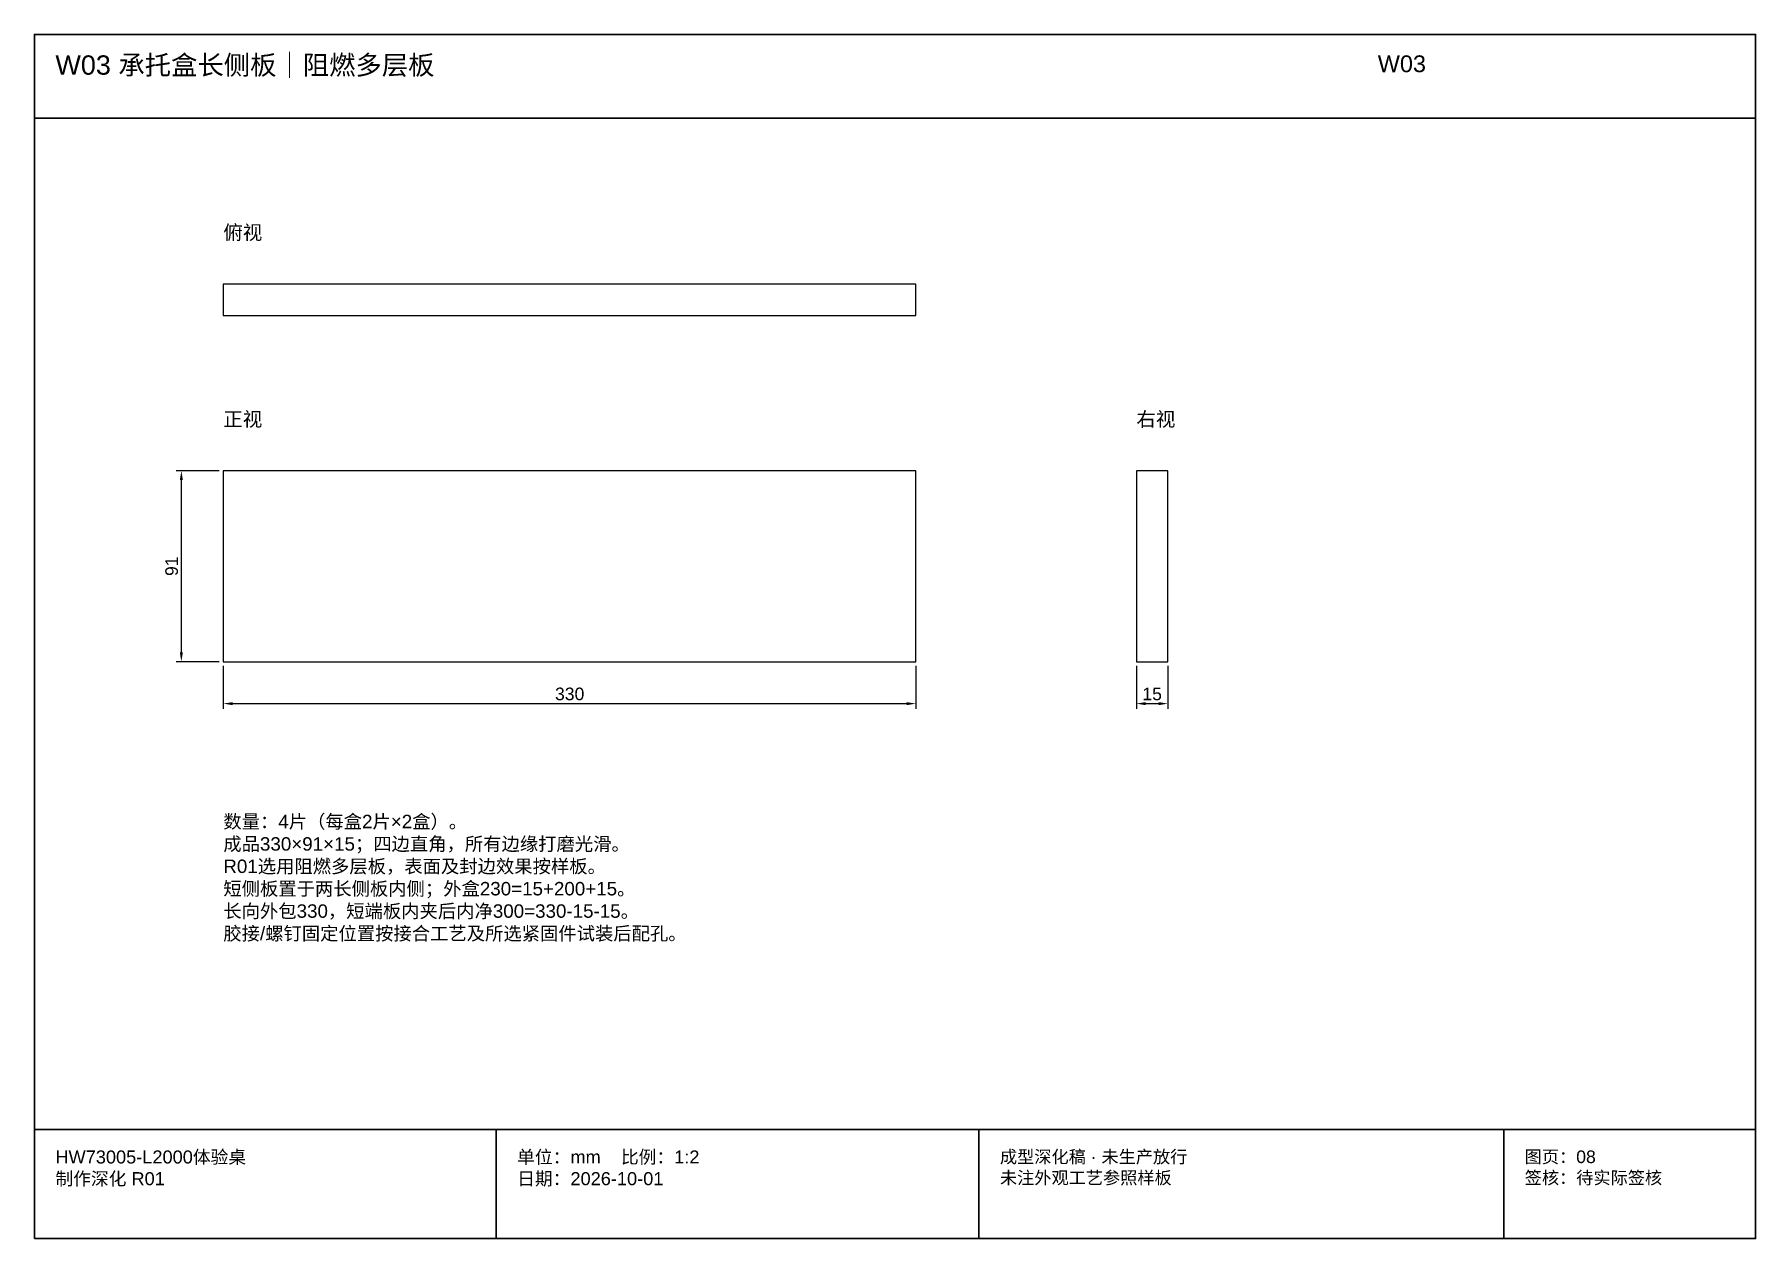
# Model space of a CAD drawing. Header units: millimetres. Extents: x 50 to 288830, y 0 to 4150.
# Drawn here: x 84010 to 84830, y 10 to 584 of the extents above; entities that cross this region are included whole.
import ezdxf

# ---------------------------------------------------------------- set-up
doc = ezdxf.new("R2010")
doc.units = ezdxf.units.MM
for name, color, linetype, lineweight in [('DIM', 7, 'Continuous', 13), ('FRAME', 7, 'Continuous', 35), ('NOTE', 7, 'Continuous', 18), ('OUTLINE', 7, 'Continuous', 25)]:
    doc.layers.add(name, color=color, linetype=linetype, lineweight=lineweight)
doc.styles.add('CN', font='Arial Unicode.ttf')
doc.dimstyles.new('D2', dxfattribs={"dimtxt": 6, "dimasz": 4.4, "dimexe": 2.4, "dimexo": 2, "dimgap": 1.6, "dimtad": 1, "dimdsep": 46, "dimtxsty": 'CN', "dimcen": 2.5, "dimclrd": 7, "dimclre": 7, "dimclrt": 7, "dimazin": 3, "dimtfac": 1, "dimtmove": 0, "dimatfit": 3})

msp = doc.modelspace()

# ---------------------------------------------------------------- linework, layer by layer
at = {"layer": 'FRAME'}
for p, q in [((84010, 544), (84830, 544)), ((84010, 62), (84830, 62)), ((84230, 10), (84230, 62)), ((84460, 10), (84460, 62)), ((84710, 10), (84710, 62))]:
    msp.add_line(p, q, dxfattribs=at)
msp.add_lwpolyline([(84010, 10), (84830, 10), (84830, 584), (84010, 584)], close=True, dxfattribs=at)
at = {"layer": 'OUTLINE'}
for points in [[(84100, 450), (84430, 450), (84430, 465), (84100, 465)], [(84100, 285), (84430, 285), (84430, 376), (84100, 376)], [(84535, 285), (84550, 285), (84550, 376), (84535, 376)]]:
    msp.add_lwpolyline(points, close=True, dxfattribs=at)

# ---------------------------------------------------------------- texts
at = {"layer": 'NOTE', "attachment_point": 1, "style": 'CN'}
for s, insert, char_height, width in [('W03 承托盒长侧板｜阻燃多层板', (84020, 574), 9.2, 620), ('W03', (84650, 574), 8, 180), ('俯视', (84100, 493), 6.8, 220), ('正视', (84100, 404), 6.8, 220), ('右视', (84535, 404), 6.8, 220), ('数量：4片（每盒2片×2盒）。\\P成品330×91×15；四边直角，所有边缘打磨光滑。\\PR01选用阻燃多层板，表面及封边效果按样板。\\P短侧板置于两长侧板内侧；外盒230=15+200+15。\\P长向外包330，短端板内夹后内净300=330-15-15。\\P胶接/螺钉固定位置按接合工艺及所选紧固件试装后配孔。', (84100, 212), 6.4, 630), ('HW73005-L2000体验桌\\P制作深化 R01', (84020, 52), 6.2, 200), ('单位：mm    比例：1:2\\P日期：2026-10-01', (84240, 52), 6.2, 210), ('成型深化稿 · 未生产放行\\P未注外观工艺参照样板', (84470, 52), 6, 230), ('图页：08\\P签核：待实际签核', (84720, 52), 6, 110)]:
    msp.add_mtext(s, dxfattribs=dict(at, insert=insert, char_height=char_height, width=width))

# ---------------------------------------------------------------- dimensions: what is measured, and where the dimension line sits
at = {"layer": 'DIM'}
msp.add_linear_dim(base=(84080, 285), p1=(84100, 285), p2=(84100, 376), angle=90, dimstyle='D2', dxfattribs=at).render()
for base, p1, p2 in [((84100, 265), (84100, 285), (84430, 285)), ((84535, 265), (84535, 285), (84550, 285))]:
    msp.add_linear_dim(base=base, p1=p1, p2=p2, dimstyle='D2', dxfattribs=at).render()

doc.saveas('drawing.dxf')
